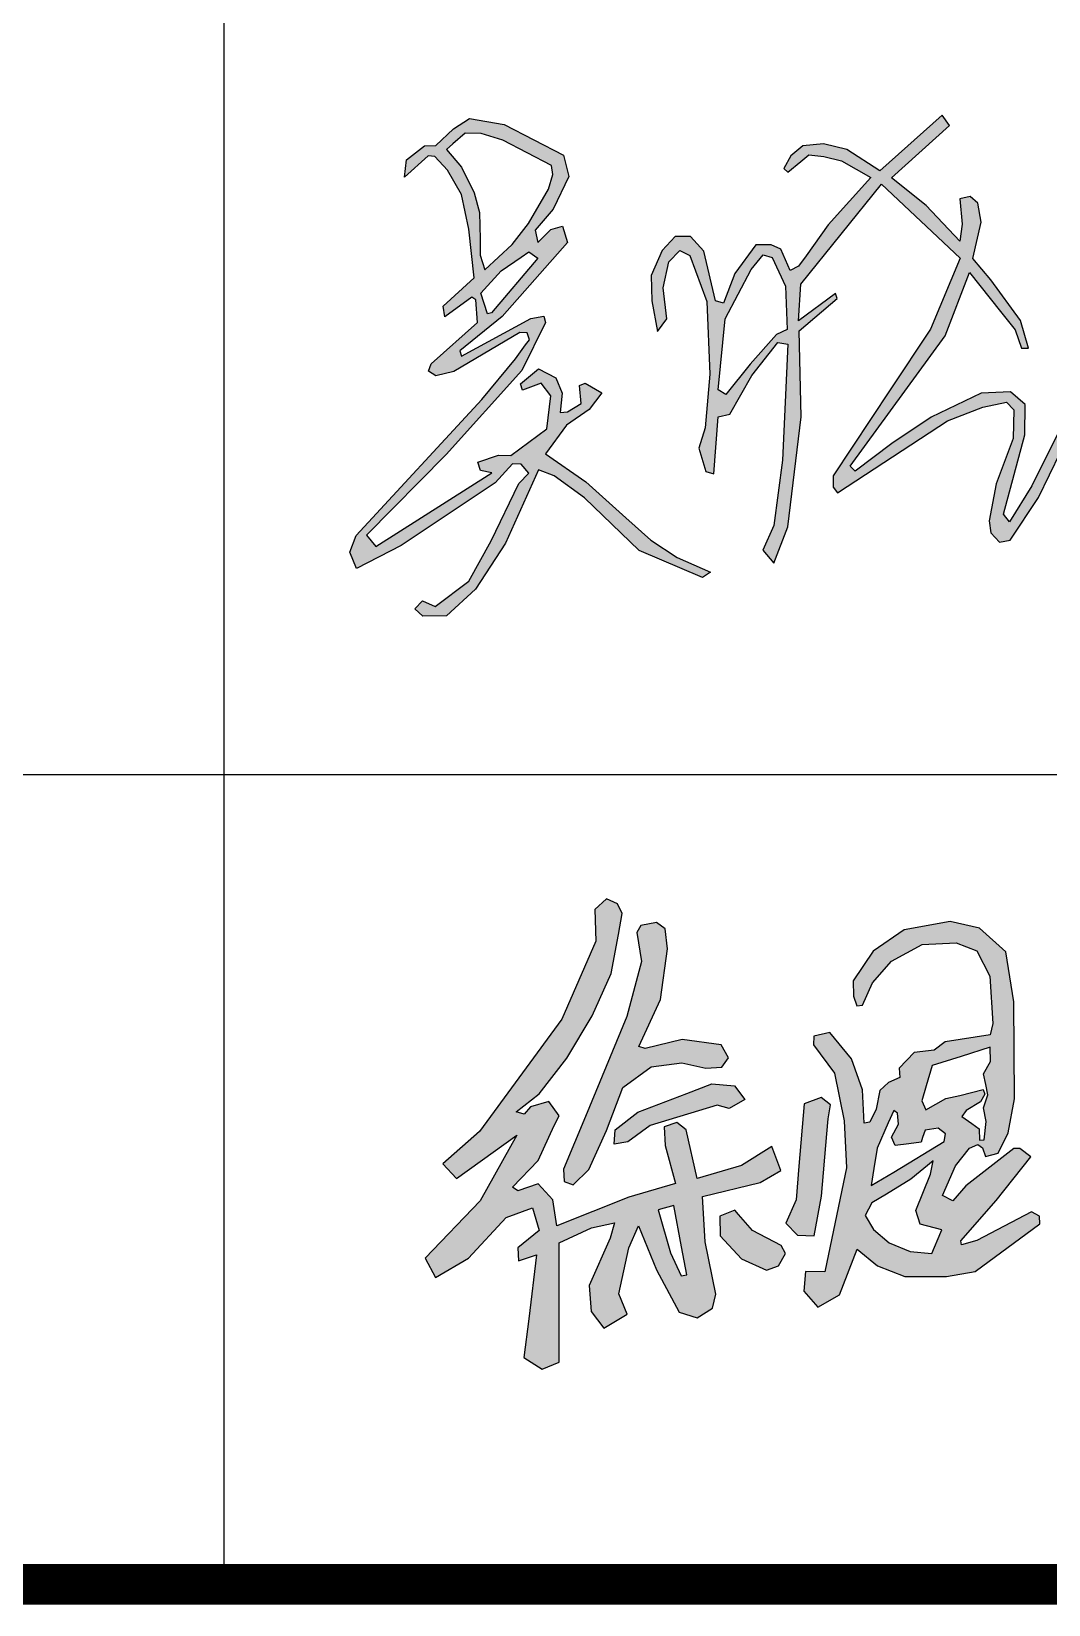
# Model space of a CAD drawing. Extents: x 1162612 to 1711260, y -157368 to 197905.
# Drawn here: x 1689902 to 1691283, y 60814 to 62951 of the extents above; entities that cross this region are included whole.
import ezdxf

# ---------------------------------------------------------------- set-up
doc = ezdxf.new("R2010")
doc.units = 0
doc.header["$LTSCALE"] = 1000
doc.header["$MEASUREMENT"] = 0
doc.layers.get('0').update_dxf_attribs({"linetype": 'CONTINUOUS'})
doc.layers.add('PP-PM-TK', color=7, linetype='CONTINUOUS')
doc.layers.add('PUB_TITLE', color=4, linetype='CONTINUOUS')

msp = doc.modelspace()

# ---------------------------------------------------------------- hatches: boundary and pattern name
h = msp.add_hatch(color=256)
h.paths.add_polyline_path([(1691620.8, 62871.8), (1691605, 62883.9), (1691599.1, 62867.9), (1691675.3, 62733.3), (1691653.4, 62668.4), (1691576.2, 62624.5), (1691432.9, 62514.4), (1691437.7, 62508.5), (1691450, 62509.1), (1691643.8, 62642.6), (1691653.9, 62633.5), (1691636.3, 62583), (1691596.9, 62519.7), (1691542, 62458.8), (1691493, 62413.6), (1691476, 62385.4), (1691482.9, 62375.3), (1691554.2, 62429), (1691609.7, 62470.8), (1691656.6, 62490.3), (1691685.4, 62490.3), (1691703.5, 62479.6), (1691708.8, 62457.3), (1691682.7, 62408.9), (1691645.4, 62364.5), (1691602.8, 62323.6), (1691569.2, 62291.2), (1691545.6, 62268.6), (1691527.2, 62239), (1691535.7, 62233.7), (1691585.2, 62267.2), (1691656.7, 62315.5), (1691726.6, 62358.5), (1691784.1, 62386.5), (1691811.7, 62398.4), (1691810.6, 62405.1), (1691767.3, 62393.5), (1691670.7, 62348.4), (1691626.7, 62313.4), (1691613.2, 62307.8), (1691614.7, 62317.9), (1691683, 62380.5), (1691715.8, 62430.1), (1691725.9, 62470.9), (1691716.2, 62498.1), (1691689.4, 62508.9), (1691643.1, 62504.8), (1691612.5, 62490.3), (1691574.5, 62461.9), (1691560.2, 62451.3), (1691570, 62472.4), (1691621.5, 62521.9), (1691652.1, 62575), (1691665.5, 62614.9), (1691669.6, 62642.9), (1691661.4, 62653.7), (1691680.1, 62678.5), (1691693.9, 62719.8), (1691693.2, 62735.9)])
h.paths.add_polyline_path([(1691467.5, 62873.8), (1691456.1, 62871.7), (1691453.7, 62862.6), (1691490.3, 62815.7), (1691529.9, 62740.9), (1691537.3, 62740.9), (1691534.3, 62770.5), (1691506.7, 62823.5), (1691486.4, 62862.4)], flags=17)
h.paths.add_polyline_path([(1690877.3, 62499), (1690844.5, 62458.1), (1690833.9, 62464.2), (1690843.4, 62560.5), (1690879, 62627.8), (1690895.2, 62647.6), (1690907.3, 62644.1), (1690925.7, 62605.1), (1690927.6, 62546.2), (1690913.2, 62539.2)], flags=16)
h.paths.add_polyline_path([(1690744, 62585.1), (1690751.8, 62543.5), (1690764.4, 62560.9), (1690759.5, 62602.7), (1690767.1, 62638.1), (1690781.8, 62653.3), (1690795.4, 62646.8), (1690818.8, 62584.2), (1690822.6, 62485.3), (1690816.6, 62412.7), (1690807.9, 62385), (1690817.1, 62353.4), (1690828, 62350.2), (1690834, 62427.4), (1690849.8, 62431.2), (1690879.7, 62483.9), (1690915.1, 62528.5), (1690928.7, 62526.3), (1690921.6, 62368.7), (1690909.6, 62279.8), (1690894.9, 62246.6), (1690909.6, 62228.7), (1690928.7, 62278.2), (1690946.7, 62427.4), (1690944.1, 62544.2), (1690995.6, 62588.4), (1690993.3, 62595.3), (1690943, 62557.9), (1690946.4, 62607.8), (1691055.8, 62743.4), (1691162.8, 62643.2), (1691122.3, 62546.5), (1691067.6, 62464.1), (1690990, 62347.2), (1690990.1, 62331.9), (1690996, 62324.3), (1691059.1, 62365.5), (1691145.5, 62421.9), (1691193.4, 62440.7), (1691225.5, 62447.5), (1691235.6, 62437), (1691234.7, 62398.3), (1691211.6, 62336.7), (1691201.9, 62286.3), (1691204.4, 62269.9), (1691216.2, 62257.3), (1691230.5, 62259.8), (1691268.8, 62317.8), (1691298.7, 62379.7), (1691314.1, 62420.7), (1691324.9, 62470), (1691323.2, 62482.8), (1691315.3, 62483.6), (1691294.6, 62404.1), (1691259.8, 62333.7), (1691229.5, 62285.1), (1691221.6, 62295.4), (1691250.6, 62402.9), (1691251.1, 62444.3), (1691231.2, 62461.7), (1691191, 62459.6), (1691123.4, 62427.3), (1691069.9, 62391.3), (1691020.2, 62353.6), (1691013.2, 62360.3), (1691142.1, 62537.5), (1691175.1, 62623.4), (1691217.3, 62570.6), (1691237.2, 62545.8), (1691246.1, 62520.7), (1691255.2, 62520.7), (1691244.7, 62558.6), (1691204.2, 62613.6), (1691180, 62642.8), (1691191.1, 62692.2), (1691186.5, 62717.8), (1691176.4, 62726.9), (1691162.3, 62723.7), (1691165.5, 62689.4), (1691162.3, 62666.1), (1691116.5, 62714.6), (1691069.6, 62752.2), (1691148.2, 62823.3), (1691138.2, 62837.4), (1691053.4, 62761.7), (1691008.7, 62790.7), (1690977, 62798.3), (1690948.8, 62795.5), (1690932.6, 62782), (1690923.1, 62765), (1690928.6, 62759.9), (1690946.5, 62774.5), (1690957.3, 62783.5), (1690977.7, 62781.2), (1691001.4, 62775.5), (1691041.4, 62752.5), (1690983.6, 62688.3), (1690953.4, 62646.4), (1690943.1, 62632.2), (1690931.7, 62626.5), (1690919.2, 62655.3), (1690905.9, 62661.1), (1690885.1, 62661.1), (1690856.7, 62622.2), (1690841.2, 62582), (1690830.6, 62585.3), (1690814.7, 62652.4), (1690796.4, 62672.4), (1690775.9, 62672.7), (1690758.1, 62653.3), (1690743.1, 62619.7)])
h.paths.add_polyline_path([(1690521, 62567.6), (1690512, 62595.4), (1690539.5, 62625.7), (1690566.7, 62644.6), (1690577, 62651.8), (1690589.3, 62643.3), (1690526.3, 62568.7)], flags=16)
h.paths.add_polyline_path([(1690511, 62647), (1690517.3, 62627.4), (1690554.2, 62661.7), (1690576.6, 62690.1), (1690603.6, 62736.9), (1690609.5, 62756.8), (1690607.7, 62769), (1690541.8, 62803.5), (1690512.2, 62812.4), (1690490.7, 62813), (1690473.9, 62798.5), (1690465.1, 62790.9), (1690485.7, 62766.9), (1690502.7, 62732), (1690510, 62705), (1690510.8, 62669)], flags=16)
h.paths.add_polyline_path([(1690440.2, 62782.3), (1690408, 62753.1), (1690411, 62776.9), (1690435.5, 62795.6), (1690450.8, 62796.1), (1690474.8, 62818.8), (1690496.6, 62832.7), (1690543.3, 62824.9), (1690624.1, 62783), (1690631.1, 62754.2), (1690610.1, 62709.7), (1690585.7, 62681.3), (1690589.2, 62664.3), (1690607.1, 62682.2), (1690622.8, 62686.6), (1690629.3, 62664.4), (1690541, 62564), (1690483.1, 62517.3), (1690485.6, 62510.1), (1690579.5, 62561.1), (1690597.3, 62564.5), (1690599.8, 62555.8), (1690567.7, 62490.4), (1690464.9, 62376.2), (1690356.7, 62266.9), (1690369.4, 62251.2), (1690526.6, 62351.5), (1690511.5, 62354.5), (1690507.9, 62366), (1690535.7, 62375.6), (1690552.6, 62375), (1690601.6, 62411.3), (1690607, 62456), (1690593.7, 62473.5), (1690568.3, 62463.8), (1690565.9, 62472.3), (1690590.1, 62492.8), (1690613.7, 62480.7), (1690622.2, 62459.6), (1690619.7, 62433.6), (1690629.4, 62434.2), (1690648.2, 62445.7), (1690645.7, 62469.9), (1690653.6, 62473.5), (1690676, 62460.2), (1690659, 62437.3), (1690628.2, 62416.1), (1690599.8, 62377.4), (1690654.2, 62339.4), (1690708.6, 62290.4), (1690742.8, 62259.8), (1690778.3, 62236.4), (1690823.7, 62216.5), (1690812.8, 62209.2), (1690726.9, 62246.1), (1690652.5, 62317.4), (1690611.4, 62347.6), (1690590.3, 62355.4), (1690545.5, 62255.7), (1690504.4, 62193.5), (1690465.4, 62157.4), (1690433.2, 62156.6), (1690422.2, 62166.8), (1690432.8, 62177.8), (1690449.7, 62170.1), (1690495.5, 62204.4), (1690526, 62259.3), (1690563.3, 62336.8), (1690576.9, 62351.1), (1690566.7, 62363.4), (1690554.8, 62363.8), (1690531.5, 62338), (1690403.6, 62252.9), (1690343, 62221.6), (1690334.1, 62243.6), (1690342.6, 62266.5), (1690513.3, 62450.9), (1690558.7, 62506.5), (1690572.6, 62525.3), (1690577.8, 62532.3), (1690574.9, 62541.7), (1690564.9, 62542.1), (1690475.3, 62489), (1690450.7, 62483.4), (1690441, 62489.4), (1690444.4, 62499.4), (1690507.2, 62555.7), (1690505, 62586.5), (1690499.5, 62590.1), (1690462.8, 62563.4), (1690460.6, 62577.7), (1690502.8, 62616.5), (1690495.4, 62682.6), (1690485.4, 62729.4), (1690466.6, 62762.6), (1690449.5, 62781.3)])
h = msp.add_hatch(color=256)
h.paths.add_polyline_path([(1691589.3, 61441.1), (1691580.3, 61447.5), (1691559.3, 61437.5), (1691528.2, 61426), (1691503.9, 61417), (1691497.7, 61409.7), (1691507.5, 61406.4), (1691564.1, 61413.7), (1691592.9, 61420.7)], flags=16)
h.paths.add_polyline_path([(1691622.3, 61737.8), (1691629.5, 61737.1), (1691640.1, 61739.4), (1691644, 61745.4), (1691637.3, 61755.3), (1691624.6, 61759.7), (1691600.9, 61751.8), (1691583, 61739.7), (1691570.1, 61718.5), (1691562.5, 61692), (1691560.4, 61670.8), (1691566.6, 61652.9), (1691577.7, 61635), (1691596.6, 61622.8), (1691606.2, 61620.3), (1691608.1, 61611.1), (1691600.5, 61597.5), (1691591.7, 61587.9), (1691592.6, 61576), (1691598.1, 61568.8), (1691613.6, 61571.4), (1691628.3, 61581.7), (1691634, 61588.8), (1691635.9, 61601), (1691661.7, 61596.9), (1691685.2, 61587), (1691711, 61580.4), (1691729.8, 61570), (1691738.5, 61565.3), (1691734.9, 61555.1), (1691691.6, 61522.5), (1691624.7, 61489.7), (1691608.4, 61481.7), (1691603.3, 61502.3), (1691584.4, 61524.6), (1691569.4, 61528.5), (1691557.9, 61516.1), (1691561.4, 61503.5), (1691569.7, 61498.9), (1691575.6, 61480.5), (1691578.7, 61471.2), (1691465.6, 61421.7), (1691440.9, 61410.9), (1691430.6, 61391.7), (1691439.8, 61379.1), (1691465.8, 61377.5), (1691550.7, 61387.6), (1691592.5, 61392.6), (1691598.3, 61387.8), (1691618.6, 61242.4), (1691634.1, 61130.5), (1691632.5, 61101.9), (1691631.4, 61095.6), (1691636.2, 61090.1), (1691635.2, 61079.5), (1691630.4, 61068.8), (1691639.2, 61056.3), (1691631.3, 61041.5), (1691631.1, 61032.1), (1691650.5, 61019.1), (1691664.5, 61022.5), (1691676.3, 61043.6), (1691680, 61073.4), (1691668.3, 61131.6), (1691659.8, 61143.4), (1691630.5, 61399), (1691687.4, 61405.8), (1691731, 61419.4), (1691730.6, 61438.5), (1691710.6, 61449.9), (1691625, 61422.6), (1691620.5, 61459.9), (1691686.4, 61489.9), (1691753, 61520.1), (1691772.5, 61548.7), (1691779.7, 61575.5), (1691755.6, 61598.6), (1691655.1, 61630.5), (1691650.9, 61643.2), (1691682.6, 61701.6), (1691701.4, 61729.7), (1691699.6, 61738.2), (1691685.1, 61744.2), (1691676.6, 61742.2), (1691641.8, 61690.9), (1691620.1, 61647.3), (1691611.8, 61645.5), (1691595.8, 61663.4), (1691591.7, 61682.8), (1691596.9, 61708.2), (1691608, 61726.8)])
h.paths.add_polyline_path([(1691543, 61606.8), (1691530.4, 61607.4), (1691512.7, 61591.1), (1691505, 61560.1), (1691497.1, 61528), (1691497.3, 61495.8), (1691505, 61472.9), (1691524.7, 61463.5), (1691540.4, 61478.2), (1691541, 61496.8), (1691533, 61521.5), (1691537.4, 61565.1), (1691546.4, 61598.1)], flags=17)
h.paths.add_polyline_path([(1691389.8, 61635.8), (1691384.1, 61654.4), (1691361.5, 61652.5), (1691352.4, 61633.4), (1691365.1, 61599.7), (1691362.3, 61514.5), (1691361.5, 61488.5), (1691356, 61473.1), (1691342.5, 61473.9), (1691348.8, 61502), (1691346.8, 61533.7), (1691329, 61534.1), (1691317.1, 61518.3), (1691309.1, 61472.3), (1691302.9, 61435.9), (1691298.6, 61411.3), (1691311.5, 61394.6), (1691327.8, 61398.2), (1691330.2, 61390.3), (1691317.1, 61377.7), (1691311.1, 61351.6), (1691314.3, 61338.5), (1691335.7, 61332.6), (1691354.4, 61346), (1691356.7, 61356.3), (1691361.5, 61376.9), (1691368.2, 61381.7), (1691407.9, 61354.8), (1691450.4, 61335.3), (1691486.4, 61318.8), (1691511.4, 61312.7), (1691540.4, 61311.6), (1691553.9, 61319.9), (1691560.2, 61333.8), (1691543.2, 61347.2), (1691482.5, 61355.2), (1691411.5, 61385.4), (1691392.4, 61412.8), (1691385.3, 61435.8), (1691390.1, 61466.3), (1691424.2, 61485.3), (1691438.5, 61500.6), (1691454.9, 61537.3), (1691481.8, 61584.6), (1691504.8, 61620.6), (1691523.9, 61650.6), (1691553.3, 61692.4), (1691547.9, 61705.9), (1691527.2, 61706.9), (1691489.3, 61652.8), (1691461.9, 61599.9), (1691449.4, 61575.9), (1691438.2, 61575.6), (1691450.7, 61598.2), (1691454.4, 61617.5), (1691436.5, 61622.6), (1691422.6, 61609.7), (1691413.1, 61581), (1691402.8, 61549.7), (1691398.7, 61537.3), (1691389.5, 61540.1), (1691394.9, 61585.4)])
h.paths.add_polyline_path([(1691122.4, 61398.5), (1691126, 61416.6), (1691095.8, 61391.8), (1691062.4, 61371.5), (1691042.9, 61359.7), (1691033.5, 61342.7), (1691044.8, 61323.3), (1691066.4, 61305.2), (1691094.9, 61293.5), (1691124.2, 61290.8), (1691136.4, 61319.7), (1691137.8, 61323), (1691108.4, 61330.9), (1691102.5, 61349.4)], flags=16)
h.paths.add_polyline_path([(1691203.9, 61551.8), (1691203.5, 61571.2), (1691164, 61558.6), (1691124.4, 61546.1), (1691116.5, 61518.8), (1691110.6, 61498.3), (1691116.2, 61486.1), (1691143.1, 61501.5), (1691162.2, 61505.5), (1691193.8, 61513.7), (1691196, 61507.6), (1691190.2, 61496.9), (1691170.8, 61485.4), (1691165.1, 61477.1), (1691178.7, 61467.4), (1691188.4, 61460.5), (1691188.8, 61444.8), (1691195.2, 61445.5), (1691198.1, 61470.3), (1691194.5, 61489), (1691200.3, 61506.6), (1691197.4, 61520.6), (1691194.4, 61535.1)], flags=16)
h.paths.add_polyline_path([(1691077.4, 61481.6), (1691072.5, 61485.2), (1691065.1, 61468.5), (1691049.8, 61434.1), (1691045.5, 61406.3), (1691042, 61383.1), (1691072.5, 61401.6), (1691140.8, 61443.2), (1691142.9, 61453.3), (1691132.7, 61461.3), (1691114.9, 61458.5), (1691111.7, 61448.7), (1691109.6, 61442.3), (1691092.9, 61440.1), (1691074.2, 61437.5), (1691069.4, 61448.9), (1691078.8, 61466.7)], flags=16)
h.paths.add_polyline_path([(1691015, 61555.4), (1690985.7, 61591.2), (1690964.1, 61586.3), (1690963.6, 61574.6), (1690991.8, 61536), (1691005, 61471.3), (1691008.4, 61407.4), (1690992.9, 61333.3), (1690978.8, 61265.9), (1690952.5, 61266.4), (1690950.3, 61239.9), (1690969.6, 61217.8), (1690999, 61234.9), (1691022.8, 61296.8), (1691050.4, 61274.2), (1691087.5, 61259.8), (1691143.9, 61259.8), (1691183.2, 61266.4), (1691270.6, 61331.1), (1691270.2, 61341.6), (1691259.4, 61347.6), (1691185.2, 61308.8), (1691164.6, 61302.5), (1691163.5, 61308), (1691211.6, 61363), (1691258.5, 61422.1), (1691243.8, 61433.7), (1691235.3, 61433.7), (1691170.5, 61383), (1691152.5, 61362.6), (1691138.5, 61369.7), (1691156.2, 61410.2), (1691175.1, 61434), (1691186.6, 61438.8), (1691193, 61434.5), (1691196.9, 61422.5), (1691214.4, 61427.2), (1691227.7, 61455), (1691236.2, 61501.1), (1691235.4, 61632.9), (1691224.7, 61700.6), (1691188.8, 61732.8), (1691149, 61741.9), (1691086.8, 61730.6), (1691044.4, 61701.7), (1691017.5, 61661.4), (1691017.7, 61640.7), (1691022.5, 61627.4), (1691030, 61628.3), (1691043.5, 61658.4), (1691069.2, 61687.9), (1691111.2, 61710.6), (1691157.4, 61712.9), (1691185.3, 61702.1), (1691202.8, 61667.7), (1691207, 61603.5), (1691203.2, 61588), (1691142.3, 61578.5), (1691127.2, 61567.2), (1691100.3, 61563.9), (1691080, 61542.5), (1691080.5, 61530.2), (1691065.4, 61523.1), (1691053.6, 61512.3), (1691048.4, 61486.8), (1691039.9, 61469.4), (1691032.2, 61468.2), (1691030.2, 61513.4)])
h.paths.add_polyline_path([(1690986.5, 61493.1), (1690973.8, 61503), (1690950.9, 61494.4), (1690943.8, 61409.4), (1690939.9, 61363.7), (1690925.9, 61332.2), (1690941.6, 61315.7), (1690964.5, 61315), (1690974.5, 61368.6), (1690981.7, 61453.7), (1690983.4, 61473.9)])
h.paths.add_polyline_path([(1690856.9, 61349.8), (1690836.3, 61341.5), (1690836.6, 61314.7), (1690865.9, 61283.8), (1690899.7, 61268.4), (1690916.1, 61274.1), (1690925.4, 61290.9), (1690919.4, 61301.6), (1690880.5, 61322.2), (1690861.9, 61344)])
h.paths.add_polyline_path([(1690774, 61356.3), (1690752.8, 61350.4), (1690769.5, 61291.9), (1690783.8, 61260.6), (1690791.6, 61262), (1690784.5, 61300.1)], flags=16)
h.paths.add_polyline_path([(1690692.8, 61439.6), (1690694.2, 61458.8), (1690725, 61482.7), (1690791.3, 61508.3), (1690825.3, 61521.5), (1690856.1, 61518.5), (1690870.2, 61500), (1690848.8, 61487.7), (1690832.9, 61492.4), (1690741.7, 61464.9), (1690711.3, 61442.5)], flags=17)
h.paths.add_polyline_path([(1690762.2, 61731.8), (1690750.5, 61740.6), (1690729.2, 61736.5), (1690723.6, 61727.2), (1690730, 61687.7), (1690710.2, 61612.8), (1690653.8, 61477.2), (1690624, 61405.3), (1690625.1, 61388.6), (1690637.4, 61384.1), (1690658.3, 61405), (1690682.5, 61458.1), (1690704.5, 61516.6), (1690743.2, 61544.4), (1690784.8, 61549.9), (1690817.3, 61542.7), (1690838.9, 61544), (1690848.1, 61556.8), (1690838, 61574.2), (1690785.1, 61581.7), (1690735, 61569.3), (1690726.4, 61572.2), (1690755.6, 61635.9), (1690765.1, 61704.9)], flags=17)
h.paths.add_polyline_path([(1690697.2, 61766.1), (1690682.5, 61772.9), (1690666.4, 61758.3), (1690668.1, 61715.3), (1690621.6, 61609.3), (1690510.2, 61456.8), (1690460.2, 61412.9), (1690478.6, 61392.8), (1690528.6, 61428.7), (1690560.5, 61451.6), (1690511, 61362.6), (1690436.4, 61284.6), (1690450.5, 61258.3), (1690495.2, 61284.6), (1690546.1, 61339.8), (1690582.1, 61353), (1690590.9, 61322.3), (1690561.9, 61298.6), (1690562.8, 61281.1), (1690587.3, 61289), (1690576.8, 61202.2), (1690570.4, 61149.5), (1690595.2, 61133.9), (1690618.1, 61143.5), (1690618.1, 61305.6), (1690661.9, 61325.8), (1690693.1, 61332.6), (1690687.6, 61311.7), (1690658.7, 61247.3), (1690661.7, 61212.3), (1690679, 61189.5), (1690710.3, 61208.6), (1690699.2, 61236.2), (1690712.8, 61298.8), (1690725.7, 61328.3), (1690750.3, 61268.8), (1690781, 61211), (1690805.6, 61203.7), (1690826.5, 61216.6), (1690830.8, 61235.6), (1690816.6, 61306.8), (1690813, 61368.2), (1690891, 61387.3), (1690919.3, 61403.9), (1690907, 61436.4), (1690865.8, 61410.6), (1690805.6, 61392.8), (1690790.8, 61459.1), (1690777.9, 61469), (1690760.7, 61462.8), (1690761.9, 61437.6), (1690776.1, 61386), (1690712.8, 61367.6), (1690615, 61328.3), (1690609.5, 61363.9), (1690589.8, 61385.4), (1690562.2, 61376.2), (1690554.8, 61381.1), (1690589.8, 61417.4), (1690611.3, 61464.7), (1690618.1, 61477.8), (1690604, 61497.4), (1690579.4, 61490), (1690570.8, 61480.2), (1690559.7, 61483.3), (1690591.1, 61507.9), (1690628.6, 61556.4), (1690663, 61613.7), (1690688.8, 61671.5), (1690698.6, 61724.3), (1690703.9, 61752.7)])

# ---------------------------------------------------------------- linework, layer by layer
for p, q in [((1690474.8, 62818.8), (1690496.6, 62832.7)), ((1690496.6, 62832.7), (1690543.3, 62824.9)), ((1691138.2, 62837.4), (1691053.4, 62761.7)), ((1691148.2, 62823.3), (1691138.2, 62837.4)), ((1690450.8, 62796.1), (1690474.8, 62818.8)), ((1690490.7, 62813), (1690473.9, 62798.5)), ((1690512.2, 62812.4), (1690490.7, 62813)), ((1690541.8, 62803.5), (1690512.2, 62812.4)), ((1690543.3, 62824.9), (1690624.1, 62783)), ((1691069.6, 62752.2), (1691148.2, 62823.3)), ((1690411, 62776.9), (1690435.5, 62795.6)), ((1690435.5, 62795.6), (1690450.8, 62796.1)), ((1690473.9, 62798.5), (1690465.1, 62790.9)), ((1690465.1, 62790.9), (1690485.7, 62766.9)), ((1690607.7, 62769), (1690541.8, 62803.5)), ((1690948.8, 62795.5), (1690932.6, 62782)), ((1690977, 62798.3), (1690948.8, 62795.5)), ((1691008.7, 62790.7), (1690977, 62798.3)), ((1691053.4, 62761.7), (1691008.7, 62790.7)), ((1690440.2, 62782.3), (1690408, 62753.1)), ((1690408, 62753.1), (1690411, 62776.9)), ((1690449.5, 62781.3), (1690440.2, 62782.3)), ((1690466.6, 62762.6), (1690449.5, 62781.3)), ((1690485.7, 62766.9), (1690502.7, 62732)), ((1690609.5, 62756.8), (1690607.7, 62769)), ((1690624.1, 62783), (1690631.1, 62754.2)), ((1690932.6, 62782), (1690923.1, 62765)), ((1690928.6, 62759.9), (1690946.5, 62774.5)), ((1690946.5, 62774.5), (1690957.3, 62783.5)), ((1690957.3, 62783.5), (1690977.7, 62781.2)), ((1690977.7, 62781.2), (1691001.4, 62775.5)), ((1691001.4, 62775.5), (1691041.4, 62752.5)), ((1690485.4, 62729.4), (1690466.6, 62762.6)), ((1690603.6, 62736.9), (1690609.5, 62756.8)), ((1690631.1, 62754.2), (1690610.1, 62709.7)), ((1690923.1, 62765), (1690928.6, 62759.9)), ((1691041.4, 62752.5), (1690983.6, 62688.3)), ((1691116.5, 62714.6), (1691069.6, 62752.2)), ((1690495.4, 62682.6), (1690485.4, 62729.4)), ((1690502.7, 62732), (1690510, 62705)), ((1690576.6, 62690.1), (1690603.6, 62736.9)), ((1690946.4, 62607.8), (1691055.8, 62743.4)), ((1691055.8, 62743.4), (1691162.8, 62643.2)), ((1691176.4, 62726.9), (1691162.3, 62723.7)), ((1691162.3, 62723.7), (1691165.5, 62689.4)), ((1691186.5, 62717.8), (1691176.4, 62726.9)), ((1690510, 62705), (1690510.8, 62669)), ((1690610.1, 62709.7), (1690585.7, 62681.3)), ((1691162.3, 62666.1), (1691116.5, 62714.6)), ((1691191.1, 62692.2), (1691186.5, 62717.8)), ((1690502.8, 62616.5), (1690495.4, 62682.6)), ((1690554.2, 62661.7), (1690576.6, 62690.1)), ((1690585.7, 62681.3), (1690589.2, 62664.3)), ((1690589.2, 62664.3), (1690607.1, 62682.2)), ((1690607.1, 62682.2), (1690622.8, 62686.6)), ((1690622.8, 62686.6), (1690629.3, 62664.4)), ((1690983.6, 62688.3), (1690953.4, 62646.4)), ((1691165.5, 62689.4), (1691162.3, 62666.1)), ((1691180, 62642.8), (1691191.1, 62692.2)), ((1690510.8, 62669), (1690511, 62647)), ((1690517.3, 62627.4), (1690554.2, 62661.7)), ((1690629.3, 62664.4), (1690541, 62564)), ((1690775.9, 62672.7), (1690758.1, 62653.3)), ((1690796.4, 62672.4), (1690775.9, 62672.7)), ((1690814.7, 62652.4), (1690796.4, 62672.4)), ((1690885.1, 62661.1), (1690856.7, 62622.2)), ((1690905.9, 62661.1), (1690885.1, 62661.1)), ((1690919.2, 62655.3), (1690905.9, 62661.1)), ((1690511, 62647), (1690517.3, 62627.4)), ((1690589.3, 62643.3), (1690526.3, 62568.7)), ((1690539.5, 62625.7), (1690566.7, 62644.6)), ((1690566.7, 62644.6), (1690577, 62651.8)), ((1690577, 62651.8), (1690589.3, 62643.3)), ((1690758.1, 62653.3), (1690743.1, 62619.7)), ((1690759.5, 62602.7), (1690767.1, 62638.1)), ((1690767.1, 62638.1), (1690781.8, 62653.3)), ((1690781.8, 62653.3), (1690795.4, 62646.8)), ((1690795.4, 62646.8), (1690818.8, 62584.2)), ((1690830.6, 62585.3), (1690814.7, 62652.4)), ((1690879, 62627.8), (1690895.2, 62647.6)), ((1690895.2, 62647.6), (1690907.3, 62644.1)), ((1690907.3, 62644.1), (1690925.7, 62605.1)), ((1690931.7, 62626.5), (1690919.2, 62655.3)), ((1690953.4, 62646.4), (1690943.1, 62632.2)), ((1691162.8, 62643.2), (1691122.3, 62546.5)), ((1691204.2, 62613.6), (1691180, 62642.8)), ((1690460.6, 62577.7), (1690502.8, 62616.5)), ((1690512, 62595.4), (1690539.5, 62625.7)), ((1690743.1, 62619.7), (1690744, 62585.1)), ((1690856.7, 62622.2), (1690841.2, 62582)), ((1690843.4, 62560.5), (1690879, 62627.8)), ((1690943.1, 62632.2), (1690931.7, 62626.5)), ((1691142.1, 62537.5), (1691175.1, 62623.4)), ((1691175.1, 62623.4), (1691217.3, 62570.6)), ((1690521, 62567.6), (1690512, 62595.4)), ((1690764.4, 62560.9), (1690759.5, 62602.7)), ((1690925.7, 62605.1), (1690927.6, 62546.2)), ((1690943, 62557.9), (1690946.4, 62607.8)), ((1690993.3, 62595.3), (1690943, 62557.9)), ((1690995.6, 62588.4), (1690993.3, 62595.3)), ((1691244.7, 62558.6), (1691204.2, 62613.6)), ((1690462.8, 62563.4), (1690460.6, 62577.7)), ((1690499.5, 62590.1), (1690462.8, 62563.4)), ((1690505, 62586.5), (1690499.5, 62590.1)), ((1690507.2, 62555.7), (1690505, 62586.5)), ((1690744, 62585.1), (1690751.8, 62543.5)), ((1690818.8, 62584.2), (1690822.6, 62485.3)), ((1690841.2, 62582), (1690830.6, 62585.3)), ((1690944.1, 62544.2), (1690995.6, 62588.4)), ((1690444.4, 62499.4), (1690507.2, 62555.7)), ((1690541, 62564), (1690483.1, 62517.3)), ((1690485.6, 62510.1), (1690579.5, 62561.1)), ((1690526.3, 62568.7), (1690521, 62567.6)), ((1690599.8, 62555.8), (1690567.7, 62490.4)), ((1690579.5, 62561.1), (1690597.3, 62564.5)), ((1690597.3, 62564.5), (1690599.8, 62555.8)), ((1690751.8, 62543.5), (1690764.4, 62560.9)), ((1690833.9, 62464.2), (1690843.4, 62560.5)), ((1691217.3, 62570.6), (1691237.2, 62545.8)), ((1691255.2, 62520.7), (1691244.7, 62558.6)), ((1690564.9, 62542.1), (1690475.3, 62489)), ((1690574.9, 62541.7), (1690564.9, 62542.1)), ((1690572.6, 62525.3), (1690577.8, 62532.3)), ((1690577.8, 62532.3), (1690574.9, 62541.7)), ((1690913.2, 62539.2), (1690877.3, 62499)), ((1690927.6, 62546.2), (1690913.2, 62539.2)), ((1690946.7, 62427.4), (1690944.1, 62544.2)), ((1691013.2, 62360.3), (1691142.1, 62537.5)), ((1691122.3, 62546.5), (1691067.6, 62464.1)), ((1691237.2, 62545.8), (1691246.1, 62520.7)), ((1690483.1, 62517.3), (1690485.6, 62510.1)), ((1690558.7, 62506.5), (1690572.6, 62525.3)), ((1690879.7, 62483.9), (1690915.1, 62528.5)), ((1690915.1, 62528.5), (1690928.7, 62526.3)), ((1690928.7, 62526.3), (1690921.6, 62368.7)), ((1691246.1, 62520.7), (1691255.2, 62520.7)), ((1690441, 62489.4), (1690444.4, 62499.4)), ((1690450.7, 62483.4), (1690441, 62489.4)), ((1690475.3, 62489), (1690450.7, 62483.4)), ((1690567.7, 62490.4), (1690464.9, 62376.2)), ((1690513.3, 62450.9), (1690558.7, 62506.5)), ((1690565.9, 62472.3), (1690590.1, 62492.8)), ((1690590.1, 62492.8), (1690613.7, 62480.7)), ((1690877.3, 62499), (1690844.5, 62458.1)), ((1690568.3, 62463.8), (1690565.9, 62472.3)), ((1690593.7, 62473.5), (1690568.3, 62463.8)), ((1690607, 62456), (1690593.7, 62473.5)), ((1690613.7, 62480.7), (1690622.2, 62459.6)), ((1690645.7, 62469.9), (1690653.6, 62473.5)), ((1690648.2, 62445.7), (1690645.7, 62469.9)), ((1690653.6, 62473.5), (1690676, 62460.2)), ((1690822.6, 62485.3), (1690816.6, 62412.7)), ((1690849.8, 62431.2), (1690879.7, 62483.9)), ((1690342.6, 62266.5), (1690513.3, 62450.9)), ((1690568.3, 62463.8), (1690568.3, 62463.8)), ((1690601.6, 62411.3), (1690607, 62456)), ((1690622.2, 62459.6), (1690619.7, 62433.6)), ((1690629.4, 62434.2), (1690648.2, 62445.7)), ((1690676, 62460.2), (1690659, 62437.3)), ((1690844.5, 62458.1), (1690833.9, 62464.2)), ((1691067.6, 62464.1), (1690990, 62347.2)), ((1691191, 62459.6), (1691123.4, 62427.3)), ((1691231.2, 62461.7), (1691191, 62459.6)), ((1691193.4, 62440.7), (1691225.5, 62447.5)), ((1691225.5, 62447.5), (1691235.6, 62437)), ((1691251.1, 62444.3), (1691231.2, 62461.7)), ((1690619.7, 62433.6), (1690629.4, 62434.2)), ((1690659, 62437.3), (1690628.2, 62416.1)), ((1690828, 62350.2), (1690834, 62427.4)), ((1690834, 62427.4), (1690849.8, 62431.2)), ((1690928.7, 62278.2), (1690946.7, 62427.4)), ((1691123.4, 62427.3), (1691069.9, 62391.3)), ((1691145.5, 62421.9), (1691193.4, 62440.7)), ((1691235.6, 62437), (1691234.7, 62398.3)), ((1691250.6, 62402.9), (1691251.1, 62444.3)), ((1690552.6, 62375), (1690601.6, 62411.3)), ((1690628.2, 62416.1), (1690599.8, 62377.4)), ((1690816.6, 62412.7), (1690807.9, 62385)), ((1691059.1, 62365.5), (1691145.5, 62421.9)), ((1691221.6, 62295.4), (1691250.6, 62402.9)), ((1691294.6, 62404.1), (1691259.8, 62333.7)), ((1690807.9, 62385), (1690817.1, 62353.4)), ((1691069.9, 62391.3), (1691020.2, 62353.6)), ((1691234.7, 62398.3), (1691211.6, 62336.7)), ((1690464.9, 62376.2), (1690356.7, 62266.9)), ((1690507.9, 62366), (1690535.7, 62375.6)), ((1690511.5, 62354.5), (1690507.9, 62366)), ((1690554.8, 62363.8), (1690531.5, 62338)), ((1690535.7, 62375.6), (1690552.6, 62375)), ((1690566.7, 62363.4), (1690554.8, 62363.8)), ((1690576.9, 62351.1), (1690566.7, 62363.4)), ((1690599.8, 62377.4), (1690654.2, 62339.4)), ((1690921.6, 62368.7), (1690909.6, 62279.8)), ((1690996, 62324.3), (1691059.1, 62365.5)), ((1691020.2, 62353.6), (1691013.2, 62360.3)), ((1691268.8, 62317.8), (1691298.7, 62379.7)), ((1690369.4, 62251.2), (1690526.6, 62351.5)), ((1690531.5, 62338), (1690403.6, 62252.9)), ((1690526.6, 62351.5), (1690511.5, 62354.5)), ((1690590.3, 62355.4), (1690545.5, 62255.7)), ((1690563.3, 62336.8), (1690576.9, 62351.1)), ((1690611.4, 62347.6), (1690590.3, 62355.4)), ((1690652.5, 62317.4), (1690611.4, 62347.6)), ((1690654.2, 62339.4), (1690708.6, 62290.4)), ((1690817.1, 62353.4), (1690828, 62350.2)), ((1690990, 62347.2), (1690990.1, 62331.9)), ((1690526, 62259.3), (1690563.3, 62336.8)), ((1690726.9, 62246.1), (1690652.5, 62317.4)), ((1690990.1, 62331.9), (1690996, 62324.3)), ((1691211.6, 62336.7), (1691201.9, 62286.3)), ((1691259.8, 62333.7), (1691229.5, 62285.1)), ((1691230.5, 62259.8), (1691268.8, 62317.8)), ((1691229.5, 62285.1), (1691221.6, 62295.4)), ((1690708.6, 62290.4), (1690742.8, 62259.8)), ((1690909.6, 62279.8), (1690894.9, 62246.6)), ((1690909.6, 62228.7), (1690928.7, 62278.2)), ((1691201.9, 62286.3), (1691204.4, 62269.9)), ((1690334.1, 62243.6), (1690342.6, 62266.5)), ((1690403.6, 62252.9), (1690343, 62221.6)), ((1690356.7, 62266.9), (1690369.4, 62251.2)), ((1690495.5, 62204.4), (1690526, 62259.3)), ((1690545.5, 62255.7), (1690504.4, 62193.5)), ((1690742.8, 62259.8), (1690778.3, 62236.4)), ((1691204.4, 62269.9), (1691216.2, 62257.3)), ((1691216.2, 62257.3), (1691230.5, 62259.8)), ((1690343, 62221.6), (1690334.1, 62243.6)), ((1690812.8, 62209.2), (1690726.9, 62246.1)), ((1690778.3, 62236.4), (1690823.7, 62216.5)), ((1690894.9, 62246.6), (1690909.6, 62228.7)), ((1690823.7, 62216.5), (1690812.8, 62209.2)), ((1690449.7, 62170.1), (1690495.5, 62204.4)), ((1690504.4, 62193.5), (1690465.4, 62157.4)), ((1690422.2, 62166.8), (1690432.8, 62177.8)), ((1690432.8, 62177.8), (1690449.7, 62170.1)), ((1690433.2, 62156.6), (1690422.2, 62166.8)), ((1690465.4, 62157.4), (1690433.2, 62156.6)), ((1690682.5, 61772.9), (1690666.4, 61758.3)), ((1690697.2, 61766.1), (1690682.5, 61772.9)), ((1690703.9, 61752.7), (1690697.2, 61766.1)), ((1690666.4, 61758.3), (1690668.1, 61715.3)), ((1690698.6, 61724.3), (1690703.9, 61752.7)), ((1690750.5, 61740.6), (1690729.2, 61736.5)), ((1690762.2, 61731.8), (1690750.5, 61740.6)), ((1691149, 61741.9), (1691086.8, 61730.6)), ((1691188.8, 61732.8), (1691149, 61741.9)), ((1690688.8, 61671.5), (1690698.6, 61724.3)), ((1690729.2, 61736.5), (1690723.6, 61727.2)), ((1690723.6, 61727.2), (1690730, 61687.7)), ((1690765.1, 61704.9), (1690762.2, 61731.8)), ((1691086.8, 61730.6), (1691044.4, 61701.7)), ((1691224.7, 61700.6), (1691188.8, 61732.8)), ((1690668.1, 61715.3), (1690621.6, 61609.3)), ((1690755.6, 61635.9), (1690765.1, 61704.9)), ((1691044.4, 61701.7), (1691017.5, 61661.4)), ((1691069.2, 61687.9), (1691111.2, 61710.6)), ((1691111.2, 61710.6), (1691157.4, 61712.9)), ((1691157.4, 61712.9), (1691185.3, 61702.1)), ((1691185.3, 61702.1), (1691202.8, 61667.7)), ((1691235.4, 61632.9), (1691224.7, 61700.6)), ((1690730, 61687.7), (1690710.2, 61612.8)), ((1691043.5, 61658.4), (1691069.2, 61687.9)), ((1690663, 61613.7), (1690688.8, 61671.5)), ((1691017.5, 61661.4), (1691017.7, 61640.7)), ((1691030, 61628.3), (1691043.5, 61658.4)), ((1691202.8, 61667.7), (1691207, 61603.5)), ((1690726.4, 61572.2), (1690755.6, 61635.9)), ((1691017.7, 61640.7), (1691022.5, 61627.4)), ((1691236.2, 61501.1), (1691235.4, 61632.9)), ((1690628.6, 61556.4), (1690663, 61613.7)), ((1690710.2, 61612.8), (1690653.8, 61477.2)), ((1691022.5, 61627.4), (1691030, 61628.3)), ((1690621.6, 61609.3), (1690510.2, 61456.8)), ((1690985.7, 61591.2), (1690964.1, 61586.3)), ((1691015, 61555.4), (1690985.7, 61591.2)), ((1691207, 61603.5), (1691203.2, 61588)), ((1690735, 61569.3), (1690726.4, 61572.2)), ((1690785.1, 61581.7), (1690735, 61569.3)), ((1690838, 61574.2), (1690785.1, 61581.7)), ((1690848.1, 61556.8), (1690838, 61574.2)), ((1690964.1, 61586.3), (1690963.6, 61574.6)), ((1690963.6, 61574.6), (1690991.8, 61536)), ((1691142.3, 61578.5), (1691127.2, 61567.2)), ((1691203.2, 61588), (1691142.3, 61578.5)), ((1691203.5, 61571.2), (1691164, 61558.6)), ((1691203.9, 61551.8), (1691203.5, 61571.2)), ((1690591.1, 61507.9), (1690628.6, 61556.4)), ((1690743.2, 61544.4), (1690784.8, 61549.9)), ((1690784.8, 61549.9), (1690817.3, 61542.7)), ((1690838.9, 61544), (1690848.1, 61556.8)), ((1691030.2, 61513.4), (1691015, 61555.4)), ((1691100.3, 61563.9), (1691080, 61542.5)), ((1691127.2, 61567.2), (1691100.3, 61563.9)), ((1691164, 61558.6), (1691124.4, 61546.1)), ((1691194.4, 61535.1), (1691203.9, 61551.8)), ((1690704.5, 61516.6), (1690743.2, 61544.4)), ((1690817.3, 61542.7), (1690838.9, 61544)), ((1690991.8, 61536), (1691005, 61471.3)), ((1691080.5, 61530.2), (1691065.4, 61523.1)), ((1691080, 61542.5), (1691080.5, 61530.2)), ((1691124.4, 61546.1), (1691116.5, 61518.8)), ((1691197.4, 61520.6), (1691194.4, 61535.1)), ((1690559.7, 61483.3), (1690591.1, 61507.9)), ((1690682.5, 61458.1), (1690704.5, 61516.6)), ((1690725, 61482.7), (1690791.3, 61508.3)), ((1690791.3, 61508.3), (1690825.3, 61521.5)), ((1690825.3, 61521.5), (1690856.1, 61518.5)), ((1690856.1, 61518.5), (1690870.2, 61500)), ((1691032.2, 61468.2), (1691030.2, 61513.4)), ((1691053.6, 61512.3), (1691048.4, 61486.8)), ((1691065.4, 61523.1), (1691053.6, 61512.3)), ((1691116.5, 61518.8), (1691110.6, 61498.3)), ((1691143.1, 61501.5), (1691162.2, 61505.5)), ((1691162.2, 61505.5), (1691193.8, 61513.7)), ((1691196, 61507.6), (1691190.2, 61496.9)), ((1691193.8, 61513.7), (1691196, 61507.6)), ((1691194.5, 61489), (1691200.3, 61506.6)), ((1691200.3, 61506.6), (1691197.4, 61520.6)), ((1690570.8, 61480.2), (1690559.7, 61483.3)), ((1690579.4, 61490), (1690570.8, 61480.2)), ((1690604, 61497.4), (1690579.4, 61490)), ((1690618.1, 61477.8), (1690604, 61497.4)), ((1690832.9, 61492.4), (1690741.7, 61464.9)), ((1690848.8, 61487.7), (1690832.9, 61492.4)), ((1690870.2, 61500), (1690848.8, 61487.7)), ((1690950.9, 61494.4), (1690943.8, 61409.4)), ((1690973.8, 61503), (1690950.9, 61494.4)), ((1690986.5, 61493.1), (1690973.8, 61503)), ((1690983.4, 61473.9), (1690986.5, 61493.1)), ((1691048.4, 61486.8), (1691039.9, 61469.4)), ((1691072.5, 61485.2), (1691065.1, 61468.5)), ((1691077.4, 61481.6), (1691072.5, 61485.2)), ((1691110.6, 61498.3), (1691116.2, 61486.1)), ((1691116.2, 61486.1), (1691143.1, 61501.5)), ((1691170.8, 61485.4), (1691165.1, 61477.1)), ((1691190.2, 61496.9), (1691170.8, 61485.4)), ((1691198.1, 61470.3), (1691194.5, 61489)), ((1691227.7, 61455), (1691236.2, 61501.1)), ((1690589.8, 61417.4), (1690611.3, 61464.7)), ((1690611.3, 61464.7), (1690618.1, 61477.8)), ((1690653.8, 61477.2), (1690624, 61405.3)), ((1690694.2, 61458.8), (1690725, 61482.7)), ((1690741.7, 61464.9), (1690711.3, 61442.5)), ((1690777.9, 61469), (1690760.7, 61462.8)), ((1690760.7, 61462.8), (1690761.9, 61437.6)), ((1690790.8, 61459.1), (1690777.9, 61469)), ((1690981.7, 61453.7), (1690983.4, 61473.9)), ((1691005, 61471.3), (1691008.4, 61407.4)), ((1691039.9, 61469.4), (1691032.2, 61468.2)), ((1691065.1, 61468.5), (1691049.8, 61434.1)), ((1691069.4, 61448.9), (1691078.8, 61466.7)), ((1691078.8, 61466.7), (1691077.4, 61481.6)), ((1691165.1, 61477.1), (1691178.7, 61467.4)), ((1691178.7, 61467.4), (1691188.4, 61460.5)), ((1691195.2, 61445.5), (1691198.1, 61470.3)), ((1690510.2, 61456.8), (1690460.2, 61412.9)), ((1690560.5, 61451.6), (1690511, 61362.6)), ((1690528.6, 61428.7), (1690560.5, 61451.6)), ((1690560.5, 61451.6), (1690560.5, 61451.6)), ((1690658.3, 61405), (1690682.5, 61458.1)), ((1690692.8, 61439.6), (1690694.2, 61458.8)), ((1690711.3, 61442.5), (1690692.8, 61439.6)), ((1690805.6, 61392.8), (1690790.8, 61459.1)), ((1690974.5, 61368.6), (1690981.7, 61453.7)), ((1691074.2, 61437.5), (1691069.4, 61448.9)), ((1691072.5, 61401.6), (1691140.8, 61443.2)), ((1691109.6, 61442.3), (1691092.9, 61440.1)), ((1691111.7, 61448.7), (1691109.6, 61442.3)), ((1691114.9, 61458.5), (1691111.7, 61448.7)), ((1691132.7, 61461.3), (1691114.9, 61458.5)), ((1691142.9, 61453.3), (1691132.7, 61461.3)), ((1691140.8, 61443.2), (1691142.9, 61453.3)), ((1691188.4, 61460.5), (1691188.8, 61444.8)), ((1691188.8, 61444.8), (1691195.2, 61445.5)), ((1691214.4, 61427.2), (1691227.7, 61455)), ((1690478.6, 61392.8), (1690528.6, 61428.7)), ((1690761.9, 61437.6), (1690776.1, 61386)), ((1690907, 61436.4), (1690865.8, 61410.6)), ((1690919.3, 61403.9), (1690907, 61436.4)), ((1691049.8, 61434.1), (1691045.5, 61406.3)), ((1691092.9, 61440.1), (1691074.2, 61437.5)), ((1691156.2, 61410.2), (1691175.1, 61434)), ((1691235.3, 61433.7), (1691170.5, 61383)), ((1691175.1, 61434), (1691186.6, 61438.8)), ((1691186.6, 61438.8), (1691193, 61434.5)), ((1691193, 61434.5), (1691196.9, 61422.5)), ((1691196.9, 61422.5), (1691214.4, 61427.2)), ((1691211.6, 61363), (1691258.5, 61422.1)), ((1691243.8, 61433.7), (1691235.3, 61433.7)), ((1691258.5, 61422.1), (1691243.8, 61433.7)), ((1690460.2, 61412.9), (1690478.6, 61392.8)), ((1690554.8, 61381.1), (1690589.8, 61417.4)), ((1690624, 61405.3), (1690625.1, 61388.6)), ((1690637.4, 61384.1), (1690658.3, 61405)), ((1690865.8, 61410.6), (1690805.6, 61392.8)), ((1690891, 61387.3), (1690919.3, 61403.9)), ((1690943.8, 61409.4), (1690939.9, 61363.7)), ((1691008.4, 61407.4), (1690992.9, 61333.3)), ((1691045.5, 61406.3), (1691042, 61383.1)), ((1691042, 61383.1), (1691072.5, 61401.6)), ((1691126, 61416.6), (1691095.8, 61391.8)), ((1691102.5, 61349.4), (1691122.4, 61398.5)), ((1691122.4, 61398.5), (1691126, 61416.6)), ((1691138.5, 61369.7), (1691156.2, 61410.2)), ((1690562.2, 61376.2), (1690554.8, 61381.1)), ((1690589.8, 61385.4), (1690562.2, 61376.2)), ((1690609.5, 61363.9), (1690589.8, 61385.4)), ((1690625.1, 61388.6), (1690637.4, 61384.1)), ((1690776.1, 61386), (1690712.8, 61367.6)), ((1690813, 61368.2), (1690891, 61387.3)), ((1691095.8, 61391.8), (1691062.4, 61371.5)), ((1691170.5, 61383), (1691152.5, 61362.6)), ((1690511, 61362.6), (1690436.4, 61284.6)), ((1690615, 61328.3), (1690609.5, 61363.9)), ((1690712.8, 61367.6), (1690615, 61328.3)), ((1690774, 61356.3), (1690752.8, 61350.4)), ((1690784.5, 61300.1), (1690774, 61356.3)), ((1690816.6, 61306.8), (1690813, 61368.2)), ((1690939.9, 61363.7), (1690925.9, 61332.2)), ((1690964.5, 61315), (1690974.5, 61368.6)), ((1691042.9, 61359.7), (1691033.5, 61342.7)), ((1691062.4, 61371.5), (1691042.9, 61359.7)), ((1691152.5, 61362.6), (1691138.5, 61369.7)), ((1691163.5, 61308), (1691211.6, 61363)), ((1690495.2, 61284.6), (1690546.1, 61339.8)), ((1690546.1, 61339.8), (1690582.1, 61353)), ((1690582.1, 61353), (1690590.9, 61322.3)), ((1690752.8, 61350.4), (1690769.5, 61291.9)), ((1690856.9, 61349.8), (1690836.3, 61341.5)), ((1690836.3, 61341.5), (1690836.6, 61314.7)), ((1690861.9, 61344), (1690856.9, 61349.8)), ((1690880.5, 61322.2), (1690861.9, 61344)), ((1691033.5, 61342.7), (1691044.8, 61323.3)), ((1691108.4, 61330.9), (1691102.5, 61349.4)), ((1691259.4, 61347.6), (1691185.2, 61308.8)), ((1691270.2, 61341.6), (1691259.4, 61347.6)), ((1691270.6, 61331.1), (1691270.2, 61341.6)), ((1690590.9, 61322.3), (1690561.9, 61298.6)), ((1690618.1, 61305.6), (1690661.9, 61325.8)), ((1690661.9, 61325.8), (1690693.1, 61332.6)), ((1690693.1, 61332.6), (1690687.6, 61311.7)), ((1690712.8, 61298.8), (1690725.7, 61328.3)), ((1690725.7, 61328.3), (1690750.3, 61268.8)), ((1690836.6, 61314.7), (1690865.9, 61283.8)), ((1690919.4, 61301.6), (1690880.5, 61322.2)), ((1690925.9, 61332.2), (1690941.6, 61315.7)), ((1690941.6, 61315.7), (1690964.5, 61315)), ((1690992.9, 61333.3), (1690978.8, 61265.9)), ((1691044.8, 61323.3), (1691066.4, 61305.2)), ((1691137.8, 61323), (1691108.4, 61330.9)), ((1691124.2, 61290.8), (1691136.4, 61319.7)), ((1691136.4, 61319.7), (1691137.8, 61323)), ((1691183.2, 61266.4), (1691270.6, 61331.1)), ((1690561.9, 61298.6), (1690562.8, 61281.1)), ((1690618.1, 61143.5), (1690618.1, 61305.6)), ((1690687.6, 61311.7), (1690658.7, 61247.3)), ((1690699.2, 61236.2), (1690712.8, 61298.8)), ((1690769.5, 61291.9), (1690783.8, 61260.6)), ((1690791.6, 61262), (1690784.5, 61300.1)), ((1690830.8, 61235.6), (1690816.6, 61306.8)), ((1690916.1, 61274.1), (1690925.4, 61290.9)), ((1690925.4, 61290.9), (1690919.4, 61301.6)), ((1690999, 61234.9), (1691022.8, 61296.8)), ((1691022.8, 61296.8), (1691050.4, 61274.2)), ((1691066.4, 61305.2), (1691094.9, 61293.5)), ((1691094.9, 61293.5), (1691124.2, 61290.8)), ((1691164.6, 61302.5), (1691163.5, 61308)), ((1691185.2, 61308.8), (1691164.6, 61302.5)), ((1690436.4, 61284.6), (1690450.5, 61258.3)), ((1690450.5, 61258.3), (1690495.2, 61284.6)), ((1690562.8, 61281.1), (1690587.3, 61289)), ((1690587.3, 61289), (1690576.8, 61202.2)), ((1690865.9, 61283.8), (1690899.7, 61268.4)), ((1690899.7, 61268.4), (1690916.1, 61274.1)), ((1691050.4, 61274.2), (1691087.5, 61259.8)), ((1690750.3, 61268.8), (1690781, 61211)), ((1690783.8, 61260.6), (1690791.6, 61262)), ((1690952.5, 61266.4), (1690950.3, 61239.9)), ((1690978.8, 61265.9), (1690952.5, 61266.4)), ((1691087.5, 61259.8), (1691143.9, 61259.8)), ((1691143.9, 61259.8), (1691183.2, 61266.4)), ((1690658.7, 61247.3), (1690661.7, 61212.3)), ((1690710.3, 61208.6), (1690699.2, 61236.2)), ((1690826.5, 61216.6), (1690830.8, 61235.6)), ((1690950.3, 61239.9), (1690969.6, 61217.8)), ((1690969.6, 61217.8), (1690999, 61234.9)), ((1690661.7, 61212.3), (1690679, 61189.5)), ((1690679, 61189.5), (1690710.3, 61208.6)), ((1690781, 61211), (1690805.6, 61203.7)), ((1690805.6, 61203.7), (1690826.5, 61216.6)), ((1690576.8, 61202.2), (1690570.4, 61149.5)), ((1690570.4, 61149.5), (1690595.2, 61133.9)), ((1690595.2, 61133.9), (1690618.1, 61143.5))]:
    msp.add_line(p, q)
at = {"layer": 'PP-PM-TK', "color": 4, "const_width": 22}
msp.add_lwpolyline([(1686093.3, 60841.5), (1692143.3, 60841.5)], dxfattribs=at)
at = {"layer": 'PUB_TITLE', "color": 4}
for p, q in [((1690163.3, 60841.5), (1690163.3, 68541.5)), ((1686093.3, 61941.5), (1692143.3, 61941.5)), ((1686093.3, 60841.5), (1692143.3, 60841.5))]:
    msp.add_line(p, q, dxfattribs=at)
at = {"layer": 'PUB_TITLE', "color": 4, "const_width": 55}
msp.add_lwpolyline([(1686093.3, 60841.5), (1692143.3, 60841.5)], dxfattribs=at)

doc.saveas('drawing.dxf')
